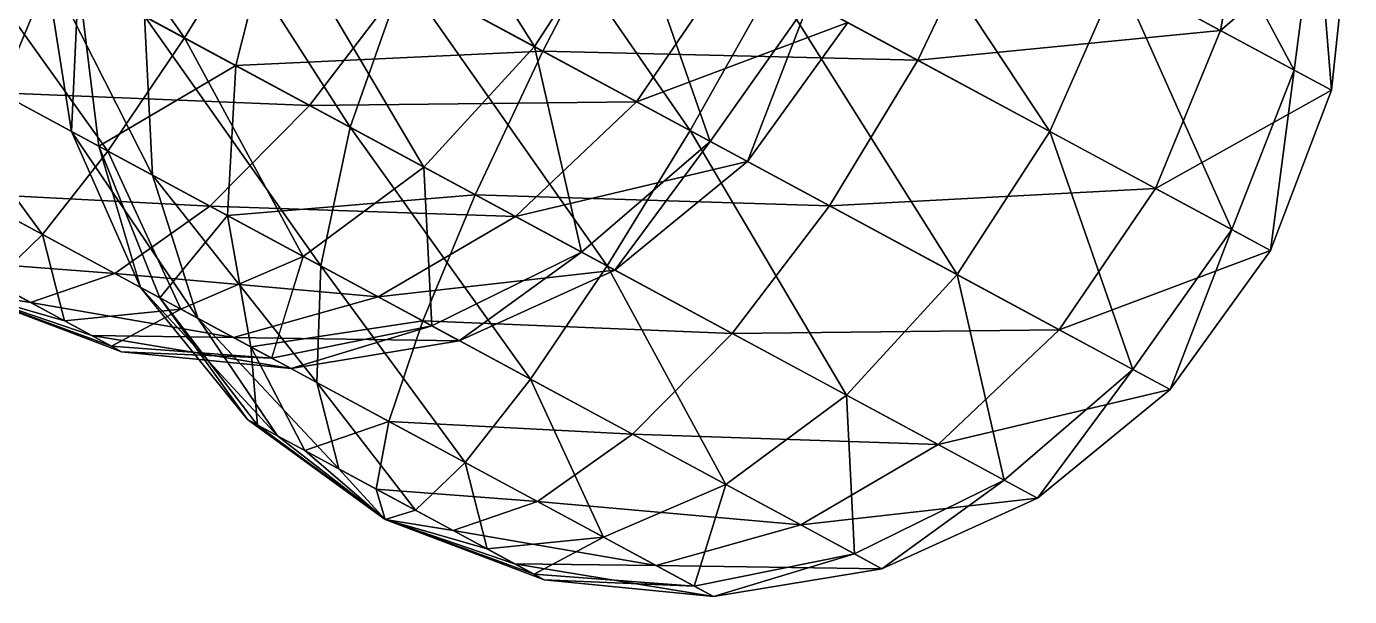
# Model space of a CAD drawing. Header units: metres. Extents: x -386 to 289, y -317 to 299.
# Drawn here: x 50.5 to 110.9, y -176.8 to -150.8 of the extents above; entities that cross this region are included whole.
import ezdxf

# ---------------------------------------------------------------- set-up
doc = ezdxf.new("R2010")
doc.units = ezdxf.units.M

msp = doc.modelspace()

# ---------------------------------------------------------------- linework, layer by layer
for points in [[(48.383385, -138.08025, -329.4103), (45.953754, -144.99078, -332.1807), (57.690155, -151.3234, -330.44275), (57.690254, -151.32329, -330.44266)], [(48.383385, -138.08025, -329.4103), (57.690155, -151.3234, -330.44275), (61.47364, -145.14337, -327.4719), (61.47374, -145.14326, -327.4718)], [(65.27929, -138.37404, -326.4586), (61.47364, -145.14337, -327.4719), (73.6631, -151.72046, -333.2303), (73.6632, -151.72035, -333.2302)], [(65.27929, -138.37404, -326.4586), (73.6631, -151.72046, -333.2303), (77.89875, -145.18314, -332.4201), (77.89885, -145.18303, -332.42)], [(102.16509, -141.23232, -503.88818), (100.33768, -148.46779, -501.51288), (108.36018, -152.79651, -513.4251), (108.36028, -152.7964, -513.425)], [(102.16509, -141.23232, -503.88818), (108.36018, -152.79651, -513.4251), (109.35788, -145.11334, -514.56836), (109.35798, -145.11324, -514.56824)], [(71.027725, -141.47574, -496.748), (67.683846, -148.49422, -497.6929), (80.7741, -155.55734, -495.7545), (80.7742, -155.55724, -495.7544)], [(71.027725, -141.47574, -496.748), (80.7741, -155.55734, -495.7545), (84.57975, -148.78801, -494.74118), (84.57985, -148.7879, -494.7411)], [(88.14822, -141.89072, -495.7545), (84.57975, -148.78801, -494.74118), (97.19921, -155.5971, -500.7027), (97.19931, -155.597, -500.7026)], [(88.14822, -141.89072, -495.7545), (97.19921, -155.5971, -500.7027), (100.33768, -148.46779, -501.51288), (100.337776, -148.46768, -501.5128)], [(57.200317, -142.83762, -506.80875), (55.854942, -150.33318, -508.63632), (65.25422, -155.40475, -500.4633), (65.25432, -155.40465, -500.4632)], [(57.200317, -142.83762, -506.80875), (65.25422, -155.40475, -500.4633), (67.683846, -148.49422, -497.6929), (67.683945, -148.49411, -497.6928)], [(106.34376, -143.48701, -540.32245), (104.99838, -150.98257, -542.15), (94.514854, -145.32597, -551.2658), (94.51495, -145.32587, -551.2657)], [(110.887375, -145.93861, -527.90424), (104.99838, -150.98257, -542.15), (106.34376, -143.48701, -540.32245), (106.34386, -143.48691, -540.3223)], [(45.953754, -144.99078, -332.1807), (44.603943, -151.32242, -336.5877), (54.186676, -156.49298, -335.1687), (54.186775, -156.49287, -335.1686)], [(45.953754, -144.99078, -332.1807), (54.186676, -156.49298, -335.1687), (57.690155, -151.3234, -330.44275), (57.690254, -151.32329, -330.44266)], [(61.861023, -145.3524, -547.44586), (60.033615, -152.58786, -545.07056), (52.840828, -148.70685, -534.3904), (52.840927, -148.70674, -534.39026)], [(61.47364, -145.14337, -327.4719), (57.690155, -151.3234, -330.44275), (68.618935, -157.22025, -335.6056), (68.61903, -157.22014, -335.6055)], [(74.05049, -151.92947, -553.2043), (60.033615, -152.58786, -545.07056), (61.861023, -145.3524, -547.44586), (61.861122, -145.3523, -547.44574)], [(61.47364, -145.14337, -327.4719), (68.618935, -157.22025, -335.6056), (73.6631, -151.72046, -333.2303), (73.6632, -151.72035, -333.2302)], [(77.61896, -145.03218, -554.2176), (74.05049, -151.92947, -553.2043), (61.861023, -145.3524, -547.44586), (61.861122, -145.3523, -547.44574)], [(61.861023, -145.3524, -547.44586), (61.861023, -145.3524, -547.44586), (74.05049, -151.92947, -553.2043), (74.05059, -151.92937, -553.20416)], [(77.89875, -145.18314, -332.4201), (73.6631, -151.72046, -333.2303), (81.685616, -156.04916, -345.14252), (81.685715, -156.04906, -345.14243)], [(91.17098, -152.34445, -552.21075), (74.05049, -151.92947, -553.2043), (77.61896, -145.03218, -554.2176), (77.61906, -145.03207, -554.21747)], [(94.514854, -145.32597, -551.2658), (91.17098, -152.34445, -552.21075), (77.61896, -145.03218, -554.2176), (77.61906, -145.03207, -554.21747)], [(77.89875, -145.18314, -332.4201), (81.685616, -156.04916, -345.14252), (86.20427, -149.66455, -344.75256), (86.20437, -149.66444, -344.75247)], [(104.99838, -150.98257, -542.15), (91.17098, -152.34445, -552.21075), (94.514854, -145.32597, -551.2658), (94.51495, -145.32587, -551.2657)], [(109.35788, -145.11334, -514.56836), (108.36018, -152.79651, -513.4251), (110.066124, -153.71698, -528.2993), (110.06622, -153.71687, -528.2992)], [(109.35788, -145.11334, -514.56836), (110.066124, -153.71698, -528.2993), (110.887375, -145.93861, -527.90424), (110.887474, -145.9385, -527.9041)], [(110.887375, -145.93861, -527.90424), (110.066124, -153.71698, -528.2993), (104.99838, -150.98257, -542.15), (104.99848, -150.98247, -542.1499)], [(52.840828, -148.70685, -534.3904), (52.52008, -155.59373, -521.683), (51.311325, -147.88158, -521.0545), (51.311424, -147.88147, -521.0544)], [(51.311325, -147.88158, -521.0545), (52.52008, -155.59373, -521.683), (56.22993, -157.59546, -511.54358), (56.23003, -157.59535, -511.5435)], [(51.311325, -147.88158, -521.0545), (56.22993, -157.59546, -511.54358), (55.854942, -150.33318, -508.63632), (55.85504, -150.33307, -508.63623)], [(82.72386, -147.78664, -374.49075), (78.32381, -154.23523, -373.8674), (67.84028, -148.57863, -382.98325), (67.84038, -148.57852, -382.98315)], [(87.97038, -150.6175, -360.1515), (78.32381, -154.23523, -373.8674), (82.72386, -147.78664, -374.49075), (82.72396, -147.78653, -374.49066)], [(51.66193, -148.07074, -381.9508), (49.26465, -153.83719, -377.22485), (40.34134, -149.02243, -373.00943), (40.34144, -149.02232, -373.00934)], [(63.39833, -154.40337, -380.21286), (49.26465, -153.83719, -377.22485), (51.66193, -148.07074, -381.9508), (51.66203, -148.07063, -381.9507)], [(67.84028, -148.57863, -382.98325), (63.39833, -154.40337, -380.21286), (51.66193, -148.07074, -381.9508), (51.66203, -148.07063, -381.9507)], [(78.32381, -154.23523, -373.8674), (63.39833, -154.40337, -380.21286), (67.84028, -148.57863, -382.98325), (67.84038, -148.57852, -382.98315)], [(67.683846, -148.49422, -497.6929), (65.25422, -155.40475, -500.4633), (76.990616, -161.73737, -498.72534), (76.990715, -161.73726, -498.72525)], [(67.683846, -148.49422, -497.6929), (76.990616, -161.73737, -498.72534), (80.7741, -155.55734, -495.7545), (80.7742, -155.55724, -495.7544)], [(100.33768, -148.46779, -501.51288), (97.19921, -155.5971, -500.7027), (105.50473, -160.07852, -513.03516), (105.50483, -160.07841, -513.03503)], [(100.33768, -148.46779, -501.51288), (105.50473, -160.07852, -513.03516), (108.36018, -152.79651, -513.4251), (108.36028, -152.7964, -513.425)], [(52.840828, -148.70685, -534.3904), (53.768913, -156.26756, -532.57166), (52.52008, -155.59373, -521.683), (52.52018, -155.59363, -521.68286)], [(60.033615, -152.58786, -545.07056), (53.768913, -156.26756, -532.57166), (52.840828, -148.70685, -534.3904), (52.840927, -148.70674, -534.39026)], [(84.57975, -148.78801, -494.74118), (80.7741, -155.55734, -495.7545), (92.96356, -162.13443, -501.51288), (92.96366, -162.13432, -501.5128)], [(84.57975, -148.78801, -494.74118), (92.96356, -162.13443, -501.51288), (97.19921, -155.5971, -500.7027), (97.19931, -155.597, -500.7026)], [(86.20427, -149.66455, -344.75256), (81.685616, -156.04916, -345.14252), (83.39155, -156.96964, -360.01675), (83.39165, -156.96953, -360.01666)], [(86.20427, -149.66455, -344.75256), (83.39155, -156.96964, -360.01675), (87.97038, -150.6175, -360.1515), (87.97048, -150.61739, -360.1514)], [(55.854942, -150.33318, -508.63632), (56.22993, -157.59546, -511.54358), (63.904404, -161.73639, -504.8703), (63.904503, -161.73628, -504.8702)], [(55.854942, -150.33318, -508.63632), (63.904404, -161.73639, -504.8703), (65.25422, -155.40475, -500.4633), (65.25432, -155.40465, -500.4632)], [(87.97038, -150.6175, -360.1515), (83.39155, -156.96964, -360.01675), (78.32381, -154.23523, -373.8674), (78.323906, -154.23512, -373.8673)], [(104.99838, -150.98257, -542.15), (102.02432, -158.2006, -542.7734), (91.17098, -152.34445, -552.21075), (91.17108, -152.34435, -552.21063)], [(110.066124, -153.71698, -528.2993), (102.02432, -158.2006, -542.7734), (104.99838, -150.98257, -542.15), (104.99848, -150.98247, -542.1499)], [(44.603943, -151.32242, -336.5877), (44.42594, -156.64366, -342.3311), (51.201958, -160.2998, -341.32767), (51.202057, -160.2997, -341.32758)], [(44.603943, -151.32242, -336.5877), (51.201958, -160.2998, -341.32767), (54.186676, -156.49298, -335.1687), (54.186775, -156.49287, -335.1686)], [(57.690155, -151.3234, -330.44275), (54.186676, -156.49298, -335.1687), (63.109985, -161.30774, -339.38412), (63.110085, -161.30763, -339.38403)], [(57.690155, -151.3234, -330.44275), (63.109985, -161.30774, -339.38412), (68.618935, -157.22025, -335.6056), (68.61903, -157.22014, -335.6055)], [(74.05049, -151.92947, -553.2043), (70.962395, -158.48471, -550.2334), (60.033615, -152.58786, -545.07056), (60.033714, -152.58775, -545.07043)], [(73.6631, -151.72046, -333.2303), (68.618935, -157.22025, -335.6056), (75.81172, -161.10127, -346.2858), (75.81182, -161.10117, -346.2857)], [(87.14074, -158.9926, -551.2658), (70.962395, -158.48471, -550.2334), (74.05049, -151.92947, -553.2043), (74.05059, -151.92937, -553.20416)], [(73.6631, -151.72046, -333.2303), (75.81172, -161.10127, -346.2858), (81.685616, -156.04916, -345.14252), (81.685715, -156.04906, -345.14243)], [(91.17098, -152.34445, -552.21075), (87.14074, -158.9926, -551.2658), (74.05049, -151.92947, -553.2043), (74.05059, -151.92937, -553.20416)], [(60.033615, -152.58786, -545.07056), (59.6418, -159.4364, -541.292), (53.768913, -156.26756, -532.57166), (53.769012, -156.26746, -532.57153)], [(70.962395, -158.48471, -550.2334), (59.6418, -159.4364, -541.292), (60.033615, -152.58786, -545.07056), (60.033714, -152.58775, -545.07043)], [(60.033615, -152.58786, -545.07056), (60.033615, -152.58786, -545.07056), (70.962395, -158.48471, -550.2334), (70.962494, -158.4846, -550.2333)], [(102.02432, -158.2006, -542.7734), (87.14074, -158.9926, -551.2658), (91.17098, -152.34445, -552.21075), (91.17108, -152.34435, -552.21063)], [(108.36018, -152.79651, -513.4251), (105.50473, -160.07852, -513.03516), (107.27084, -161.03146, -528.4341), (107.27094, -161.03136, -528.43396)], [(108.36018, -152.79651, -513.4251), (107.27084, -161.03146, -528.4341), (110.066124, -153.71698, -528.2993), (110.06622, -153.71687, -528.2992)], [(58.84738, -159.00775, -375.80582), (47.721558, -158.42188, -371.0659), (49.26465, -153.83719, -377.22485), (49.264748, -153.83708, -377.22476)], [(63.39833, -154.40337, -380.21286), (58.84738, -159.00775, -375.80582), (49.26465, -153.83719, -377.22485), (49.264748, -153.83708, -377.22476)], [(110.066124, -153.71698, -528.2993), (107.27084, -161.03146, -528.4341), (102.02432, -158.2006, -542.7734), (102.02442, -158.2005, -542.77325)], [(72.79761, -159.47495, -372.03983), (58.84738, -159.00775, -375.80582), (63.39833, -154.40337, -380.21286), (63.39843, -154.40326, -380.21277)], [(78.32381, -154.23523, -373.8674), (72.79761, -159.47495, -372.03983), (63.39833, -154.40337, -380.21286), (63.39843, -154.40326, -380.21277)], [(83.39155, -156.96964, -360.01675), (72.79761, -159.47495, -372.03983), (78.32381, -154.23523, -373.8674), (78.323906, -154.23512, -373.8673)], [(53.768913, -156.26756, -532.57166), (55.67647, -162.71413, -522.502), (52.52008, -155.59373, -521.683), (52.52018, -155.59363, -521.68286)], [(52.52008, -155.59373, -521.683), (55.67647, -162.71413, -522.502), (58.29973, -164.12955, -515.3324), (58.299828, -164.12944, -515.3323)], [(52.52008, -155.59373, -521.683), (58.29973, -164.12955, -515.3324), (56.22993, -157.59546, -511.54358), (56.23003, -157.59535, -511.5435)], [(65.25422, -155.40475, -500.4633), (63.904404, -161.73639, -504.8703), (73.48714, -166.90695, -503.4513), (73.487236, -166.90685, -503.4512)], [(65.25422, -155.40475, -500.4633), (73.48714, -166.90695, -503.4513), (76.990616, -161.73737, -498.72534), (76.990715, -161.73726, -498.72525)], [(80.7741, -155.55734, -495.7545), (76.990616, -161.73737, -498.72534), (87.919395, -167.63422, -503.88818), (87.919495, -167.63411, -503.8881)], [(80.7741, -155.55734, -495.7545), (87.919395, -167.63422, -503.88818), (92.96356, -162.13443, -501.51288), (92.96366, -162.13432, -501.5128)], [(97.19921, -155.5971, -500.7027), (92.96356, -162.13443, -501.51288), (100.98608, -166.46313, -513.4251), (100.986176, -166.46303, -513.425)], [(97.19921, -155.5971, -500.7027), (100.98608, -166.46313, -513.4251), (105.50473, -160.07852, -513.03516), (105.50483, -160.07841, -513.03503)], [(59.6418, -159.4364, -541.292), (56.55953, -163.1906, -530.2015), (53.768913, -156.26756, -532.57166), (53.769012, -156.26746, -532.57153)], [(53.768913, -156.26756, -532.57166), (56.55953, -163.1906, -530.2015), (55.67647, -162.71413, -522.502), (55.67657, -162.71402, -522.5019)], [(81.685616, -156.04916, -345.14252), (75.81172, -161.10127, -346.2858), (77.34122, -161.92654, -359.62167), (77.34132, -161.92644, -359.62158)], [(81.685616, -156.04916, -345.14252), (77.34122, -161.92654, -359.62167), (83.39155, -156.96964, -360.01675), (83.39165, -156.96953, -360.01666)], [(44.42594, -156.64366, -342.3311), (48.9394, -162.48444, -348.49997), (51.201958, -160.2998, -341.32767), (51.202057, -160.2997, -341.32758)], [(54.186676, -156.49298, -335.1687), (51.201958, -160.2998, -341.32767), (57.51169, -163.70435, -344.30844), (57.511787, -163.70424, -344.30835)], [(54.186676, -156.49298, -335.1687), (57.51169, -163.70435, -344.30844), (63.109985, -161.30774, -339.38412), (63.110085, -161.30763, -339.38403)], [(83.39155, -156.96964, -360.01675), (77.34122, -161.92654, -359.62167), (72.79761, -159.47495, -372.03983), (72.79771, -159.47484, -372.03973)], [(56.22993, -157.59546, -511.54358), (58.29973, -164.12955, -515.3324), (63.726402, -167.05763, -510.61368), (63.7265, -167.05753, -510.6136)], [(56.22993, -157.59546, -511.54358), (63.726402, -167.05763, -510.61368), (63.904404, -161.73639, -504.8703), (63.904503, -161.73628, -504.8702)], [(68.618935, -157.22025, -335.6056), (63.109985, -161.30774, -339.38412), (68.982864, -164.47656, -348.1045), (68.98296, -164.47646, -348.1044)], [(68.618935, -157.22025, -335.6056), (68.982864, -164.47656, -348.1045), (75.81172, -161.10127, -346.2858), (75.81182, -161.10117, -346.2857)], [(102.02432, -158.2006, -542.7734), (97.62427, -164.6492, -542.15), (87.14074, -158.9926, -551.2658), (87.14084, -158.9925, -551.2657)], [(107.27084, -161.03146, -528.4341), (97.62427, -164.6492, -542.15), (102.02432, -158.2006, -542.7734), (102.02442, -158.2005, -542.77325)], [(54.49757, -162.07802, -370.06247), (47.137814, -161.51236, -363.8936), (47.721558, -158.42188, -371.0659), (47.721657, -158.42177, -371.0658)], [(58.84738, -159.00775, -375.80582), (54.49757, -162.07802, -370.06247), (47.721558, -158.42188, -371.0659), (47.721657, -158.42177, -371.0658)], [(70.962395, -158.48471, -550.2334), (68.56511, -164.25116, -545.50745), (59.6418, -159.4364, -541.292), (59.6419, -159.4363, -541.2919)], [(82.69879, -164.81734, -548.4955), (68.56511, -164.25116, -545.50745), (70.962395, -158.48471, -550.2334), (70.962494, -158.4846, -550.2333)], [(87.14074, -158.9926, -551.2658), (82.69879, -164.81734, -548.4955), (70.962395, -158.48471, -550.2334), (70.962494, -158.4846, -550.2333)], [(66.52185, -163.14868, -369.13257), (54.49757, -162.07802, -370.06247), (58.84738, -159.00775, -375.80582), (58.84748, -159.00764, -375.80573)], [(59.6418, -159.4364, -541.292), (60.712288, -165.4313, -536.36774), (56.55953, -163.1906, -530.2015), (56.559628, -163.19049, -530.20135)], [(72.79761, -159.47495, -372.03983), (66.52185, -163.14868, -369.13257), (58.84738, -159.00775, -375.80582), (58.84748, -159.00764, -375.80573)], [(68.56511, -164.25116, -545.50745), (60.712288, -165.4313, -536.36774), (59.6418, -159.4364, -541.292), (59.6419, -159.4363, -541.2919)], [(59.6418, -159.4364, -541.292), (59.6418, -159.4364, -541.292), (68.56511, -164.25116, -545.50745), (68.56521, -164.25105, -545.5073)], [(77.34122, -161.92654, -359.62167), (66.52185, -163.14868, -369.13257), (72.79761, -159.47495, -372.03983), (72.79771, -159.47484, -372.03973)], [(97.62427, -164.6492, -542.15), (82.69879, -164.81734, -548.4955), (87.14074, -158.9926, -551.2658), (87.14084, -158.9925, -551.2657)], [(105.50473, -160.07852, -513.03516), (100.98608, -166.46313, -513.4251), (102.69201, -167.3836, -528.2993), (102.69211, -167.3835, -528.2992)], [(105.50473, -160.07852, -513.03516), (102.69201, -167.3836, -528.2993), (107.27084, -161.03146, -528.4341), (107.27094, -161.03136, -528.43396)], [(51.201958, -160.2998, -341.32767), (48.9394, -162.48444, -348.49997), (52.205555, -164.24677, -350.0429), (52.205654, -164.24666, -350.04282)], [(51.201958, -160.2998, -341.32767), (52.205555, -164.24677, -350.0429), (57.51169, -163.70435, -344.30844), (57.511787, -163.70424, -344.30835)], [(63.109985, -161.30774, -339.38412), (57.51169, -163.70435, -344.30844), (61.664444, -165.94505, -350.47467), (61.664543, -165.94495, -350.47458)], [(63.109985, -161.30774, -339.38412), (61.664444, -165.94505, -350.47467), (68.982864, -164.47656, -348.1045), (68.98296, -164.47646, -348.1044)], [(75.81172, -161.10127, -346.2858), (68.982864, -164.47656, -348.1045), (70.2317, -165.1504, -358.9932), (70.2318, -165.1503, -358.9931)], [(75.81172, -161.10127, -346.2858), (70.2317, -165.1504, -358.9932), (77.34122, -161.92654, -359.62167), (77.34132, -161.92644, -359.62158)], [(107.27084, -161.03146, -528.4341), (102.69201, -167.3836, -528.2993), (97.62427, -164.6492, -542.15), (97.62437, -164.6491, -542.1499)], [(50.645332, -163.4049, -363.37418), (47.553192, -162.89803, -356.19678), (47.137814, -161.51236, -363.8936), (47.137913, -161.51225, -363.8935)], [(54.49757, -162.07802, -370.06247), (50.645332, -163.4049, -363.37418), (47.137814, -161.51236, -363.8936), (47.137913, -161.51225, -363.8935)], [(63.904404, -161.73639, -504.8703), (63.726402, -167.05763, -510.61368), (70.50242, -170.71378, -509.61026), (70.50252, -170.71367, -509.61017)], [(63.904404, -161.73639, -504.8703), (70.50242, -170.71378, -509.61026), (73.48714, -166.90695, -503.4513), (73.487236, -166.90685, -503.4512)], [(77.34122, -161.92654, -359.62167), (70.2317, -165.1504, -358.9932), (66.52185, -163.14868, -369.13257), (66.52195, -163.14857, -369.13248)], [(76.990616, -161.73737, -498.72534), (73.48714, -166.90695, -503.4513), (82.410446, -171.72171, -507.66672), (82.410545, -171.7216, -507.66663)], [(76.990616, -161.73737, -498.72534), (82.410446, -171.72171, -507.66672), (87.919395, -167.63422, -503.88818), (87.919495, -167.63411, -503.8881)], [(48.9394, -162.48444, -348.49997), (47.553192, -162.89803, -356.19678), (52.205555, -164.24677, -350.0429), (52.205654, -164.24666, -350.04282)], [(59.924244, -165.00609, -365.34378), (50.645332, -163.4049, -363.37418), (54.49757, -162.07802, -370.06247), (54.49767, -162.07791, -370.06238)], [(66.52185, -163.14868, -369.13257), (59.924244, -165.00609, -365.34378), (54.49757, -162.07802, -370.06247), (54.49767, -162.07791, -370.06238)], [(92.96356, -162.13443, -501.51288), (87.919395, -167.63422, -503.88818), (95.11218, -171.51524, -514.56836), (95.11228, -171.51514, -514.56824)], [(92.96356, -162.13443, -501.51288), (95.11218, -171.51524, -514.56836), (100.98608, -166.46313, -513.4251), (100.986176, -166.46303, -513.425)], [(52.205555, -164.24677, -350.0429), (47.553192, -162.89803, -356.19678), (54.35518, -165.40665, -353.2348), (54.355278, -165.40654, -353.2347)], [(54.35518, -165.40665, -353.2348), (47.553192, -162.89803, -356.19678), (54.812286, -165.65327, -357.22034), (54.812386, -165.65317, -357.22025)], [(54.812286, -165.65327, -357.22034), (47.553192, -162.89803, -356.19678), (53.454388, -164.9206, -360.9316), (53.454487, -164.92049, -360.93152)], [(53.454388, -164.9206, -360.9316), (47.553192, -162.89803, -356.19678), (50.645332, -163.4049, -363.37418), (50.64543, -163.4048, -363.37408)], [(56.55953, -163.1906, -530.2015), (60.565384, -168.75749, -523.4558), (55.67647, -162.71413, -522.502), (55.67657, -162.71402, -522.5019)], [(55.67647, -162.71413, -522.502), (60.565384, -168.75749, -523.4558), (61.923283, -169.49017, -519.74457), (61.92338, -169.49007, -519.74445)], [(55.67647, -162.71413, -522.502), (61.923283, -169.49017, -519.74457), (58.29973, -164.12955, -515.3324), (58.299828, -164.12944, -515.3323)], [(59.924244, -165.00609, -365.34378), (53.454388, -164.9206, -360.9316), (50.645332, -163.4049, -363.37418), (50.64543, -163.4048, -363.37408)], [(57.51169, -163.70435, -344.30844), (52.205555, -164.24677, -350.0429), (54.35518, -165.40665, -353.2348), (54.355278, -165.40654, -353.2347)], [(57.51169, -163.70435, -344.30844), (54.35518, -165.40665, -353.2348), (61.664444, -165.94505, -350.47467), (61.664543, -165.94495, -350.47458)], [(60.712288, -165.4313, -536.36774), (61.02249, -169.00412, -527.44135), (56.55953, -163.1906, -530.2015), (56.559628, -163.19049, -530.20135)], [(56.55953, -163.1906, -530.2015), (61.02249, -169.00412, -527.44135), (60.565384, -168.75749, -523.4558), (60.565483, -168.75739, -523.4557)], [(70.2317, -165.1504, -358.9932), (59.924244, -165.00609, -365.34378), (66.52185, -163.14868, -369.13257), (66.52195, -163.14857, -369.13248)], [(58.29973, -164.12955, -515.3324), (61.923283, -169.49017, -519.74457), (64.73234, -171.00586, -517.30194), (64.73244, -171.00575, -517.3018)], [(58.29973, -164.12955, -515.3324), (64.73234, -171.00586, -517.30194), (63.726402, -167.05763, -510.61368), (63.7265, -167.05753, -510.6136)], [(68.56511, -164.25116, -545.50745), (67.02202, -168.83585, -539.34845), (60.712288, -165.4313, -536.36774), (60.712387, -165.4312, -536.3676)], [(78.14784, -169.42172, -544.08844), (67.02202, -168.83585, -539.34845), (68.56511, -164.25116, -545.50745), (68.56521, -164.25105, -545.5073)], [(82.69879, -164.81734, -548.4955), (78.14784, -169.42172, -544.08844), (68.56511, -164.25116, -545.50745), (68.56521, -164.25105, -545.5073)], [(62.5475, -166.42152, -358.17413), (54.812286, -165.65327, -357.22034), (53.454388, -164.9206, -360.9316), (53.454487, -164.92049, -360.93152)], [(62.5475, -166.42152, -358.17413), (53.454388, -164.9206, -360.9316), (59.924244, -165.00609, -365.34378), (59.924343, -165.00598, -365.3437)], [(68.982864, -164.47656, -348.1045), (61.664444, -165.94505, -350.47467), (62.5475, -166.42152, -358.17413), (62.5476, -166.42142, -358.17404)], [(68.982864, -164.47656, -348.1045), (62.5475, -166.42152, -358.17413), (70.2317, -165.1504, -358.9932), (70.2318, -165.1503, -358.9931)], [(92.09807, -169.88892, -540.32245), (78.14784, -169.42172, -544.08844), (82.69879, -164.81734, -548.4955), (82.69889, -164.81723, -548.49536)], [(97.62427, -164.6492, -542.15), (92.09807, -169.88892, -540.32245), (82.69879, -164.81734, -548.4955), (82.69889, -164.81723, -548.49536)], [(102.69201, -167.3836, -528.2993), (92.09807, -169.88892, -540.32245), (97.62427, -164.6492, -542.15), (97.62437, -164.6491, -542.1499)], [(61.664444, -165.94505, -350.47467), (54.35518, -165.40665, -353.2348), (54.812286, -165.65327, -357.22034), (54.812386, -165.65317, -357.22025)], [(70.2317, -165.1504, -358.9932), (62.5475, -166.42152, -358.17413), (59.924244, -165.00609, -365.34378), (59.924343, -165.00598, -365.3437)], [(67.02202, -168.83585, -539.34845), (63.172115, -170.164, -530.63324), (60.712288, -165.4313, -536.36774), (60.712387, -165.4312, -536.3676)], [(60.712288, -165.4313, -536.36774), (63.172115, -170.164, -530.63324), (61.02249, -169.00412, -527.44135), (61.02259, -169.00401, -527.4412)], [(60.712288, -165.4313, -536.36774), (60.712288, -165.4313, -536.36774), (67.02202, -168.83585, -539.34845), (67.02212, -168.83574, -539.3483)], [(61.664444, -165.94505, -350.47467), (54.812286, -165.65327, -357.22034), (62.5475, -166.42152, -358.17413), (62.5476, -166.42142, -358.17404)], [(100.98608, -166.46313, -513.4251), (95.11218, -171.51524, -514.56836), (96.64168, -172.34052, -527.90424), (96.64178, -172.34041, -527.9041)], [(100.98608, -166.46313, -513.4251), (96.64168, -172.34052, -527.90424), (102.69201, -167.3836, -528.2993), (102.69211, -167.3835, -528.2992)], [(63.726402, -167.05763, -510.61368), (64.73234, -171.00586, -517.30194), (68.23986, -172.8984, -516.78253), (68.23996, -172.8983, -516.7824)], [(63.726402, -167.05763, -510.61368), (68.23986, -172.8984, -516.78253), (70.50242, -170.71378, -509.61026), (70.50252, -170.71367, -509.61017)], [(73.48714, -166.90695, -503.4513), (70.50242, -170.71378, -509.61026), (76.81215, -174.11832, -512.59106), (76.81225, -174.11821, -512.59094)], [(73.48714, -166.90695, -503.4513), (76.81215, -174.11832, -512.59106), (82.410446, -171.72171, -507.66672), (82.410545, -171.7216, -507.66663)], [(87.919395, -167.63422, -503.88818), (82.410446, -171.72171, -507.66672), (88.283325, -174.89053, -516.3871), (88.283424, -174.89043, -516.38696)], [(87.919395, -167.63422, -503.88818), (88.283325, -174.89053, -516.3871), (95.11218, -171.51524, -514.56836), (95.11228, -171.51514, -514.56824)], [(102.69201, -167.3836, -528.2993), (96.64168, -172.34052, -527.90424), (92.09807, -169.88892, -540.32245), (92.09817, -169.88881, -540.3223)], [(61.02249, -169.00412, -527.44135), (66.85365, -173.312, -524.4794), (60.565384, -168.75749, -523.4558), (60.565483, -168.75739, -523.4557)], [(60.565384, -168.75749, -523.4558), (66.85365, -173.312, -524.4794), (61.923283, -169.49017, -519.74457), (61.92338, -169.49007, -519.74445)], [(63.172115, -170.164, -530.63324), (66.85365, -173.312, -524.4794), (61.02249, -169.00412, -527.44135), (61.02259, -169.00401, -527.4412)], [(67.02202, -168.83585, -539.34845), (66.43827, -171.92633, -532.1762), (63.172115, -170.164, -530.63324), (63.172215, -170.1639, -530.6331)], [(73.798035, -172.49199, -538.3451), (66.43827, -171.92633, -532.1762), (67.02202, -168.83585, -539.34845), (67.02212, -168.83574, -539.3483)], [(78.14784, -169.42172, -544.08844), (73.798035, -172.49199, -538.3451), (67.02202, -168.83585, -539.34845), (67.02212, -168.83574, -539.3483)], [(61.923283, -169.49017, -519.74457), (66.85365, -173.312, -524.4794), (64.73234, -171.00586, -517.30194), (64.73244, -171.00575, -517.3018)], [(85.82231, -173.56265, -537.41516), (73.798035, -172.49199, -538.3451), (78.14784, -169.42172, -544.08844), (78.14794, -169.42162, -544.0883)], [(92.09807, -169.88892, -540.32245), (85.82231, -173.56265, -537.41516), (78.14784, -169.42172, -544.08844), (78.14794, -169.42162, -544.0883)], [(66.43827, -171.92633, -532.1762), (66.85365, -173.312, -524.4794), (63.172115, -170.164, -530.63324), (63.172215, -170.1639, -530.6331)], [(96.64168, -172.34052, -527.90424), (85.82231, -173.56265, -537.41516), (92.09807, -169.88892, -540.32245), (92.09817, -169.88881, -540.3223)], [(70.50242, -170.71378, -509.61026), (68.23986, -172.8984, -516.78253), (71.50601, -174.66074, -518.3255), (71.50611, -174.66063, -518.3254)], [(70.50242, -170.71378, -509.61026), (71.50601, -174.66074, -518.3255), (76.81215, -174.11832, -512.59106), (76.81225, -174.11821, -512.59094)], [(64.73234, -171.00586, -517.30194), (66.85365, -173.312, -524.4794), (68.23986, -172.8984, -516.78253), (68.23996, -172.8983, -516.7824)], [(95.11218, -171.51524, -514.56836), (88.283325, -174.89053, -516.3871), (89.53216, -175.56438, -527.27576), (89.53226, -175.56427, -527.27563)], [(95.11218, -171.51524, -514.56836), (89.53216, -175.56438, -527.27576), (96.64168, -172.34052, -527.90424), (96.64178, -172.34041, -527.9041)], [(69.94579, -173.81888, -531.6568), (66.85365, -173.312, -524.4794), (66.43827, -171.92633, -532.1762), (66.43837, -171.92622, -532.1761)], [(73.798035, -172.49199, -538.3451), (69.94579, -173.81888, -531.6568), (66.43827, -171.92633, -532.1762), (66.43837, -171.92622, -532.1761)], [(82.410446, -171.72171, -507.66672), (76.81215, -174.11832, -512.59106), (80.964905, -176.35902, -518.75726), (80.965004, -176.35892, -518.75714)], [(82.410446, -171.72171, -507.66672), (80.964905, -176.35902, -518.75726), (88.283325, -174.89053, -516.3871), (88.283424, -174.89043, -516.38696)], [(79.2247, -175.42006, -533.62634), (69.94579, -173.81888, -531.6568), (73.798035, -172.49199, -538.3451), (73.798134, -172.49188, -538.345)], [(85.82231, -173.56265, -537.41516), (79.2247, -175.42006, -533.62634), (73.798035, -172.49199, -538.3451), (73.798134, -172.49188, -538.345)], [(96.64168, -172.34052, -527.90424), (89.53216, -175.56438, -527.27576), (85.82231, -173.56265, -537.41516), (85.82241, -173.56255, -537.41504)], [(68.23986, -172.8984, -516.78253), (66.85365, -173.312, -524.4794), (71.50601, -174.66074, -518.3255), (71.50611, -174.66063, -518.3254)], [(71.50601, -174.66074, -518.3255), (66.85365, -173.312, -524.4794), (73.65564, -175.82062, -521.5174), (73.65574, -175.82051, -521.5173)], [(73.65564, -175.82062, -521.5174), (66.85365, -173.312, -524.4794), (74.11275, -176.06725, -525.5029), (74.11285, -176.06714, -525.5028)], [(74.11275, -176.06725, -525.5029), (66.85365, -173.312, -524.4794), (72.75485, -175.33456, -529.2142), (72.75495, -175.33446, -529.21405)], [(72.75485, -175.33456, -529.2142), (66.85365, -173.312, -524.4794), (69.94579, -173.81888, -531.6568), (69.94589, -173.81877, -531.6567)], [(79.2247, -175.42006, -533.62634), (72.75485, -175.33456, -529.2142), (69.94579, -173.81888, -531.6568), (69.94589, -173.81877, -531.6567)], [(89.53216, -175.56438, -527.27576), (79.2247, -175.42006, -533.62634), (85.82231, -173.56265, -537.41516), (85.82241, -173.56255, -537.41504)], [(76.81215, -174.11832, -512.59106), (71.50601, -174.66074, -518.3255), (73.65564, -175.82062, -521.5174), (73.65574, -175.82051, -521.5173)], [(76.81215, -174.11832, -512.59106), (73.65564, -175.82062, -521.5174), (80.964905, -176.35902, -518.75726), (80.965004, -176.35892, -518.75714)], [(88.283325, -174.89053, -516.3871), (80.964905, -176.35902, -518.75726), (81.84796, -176.8355, -526.4567), (81.84806, -176.83539, -526.4566)], [(88.283325, -174.89053, -516.3871), (81.84796, -176.8355, -526.4567), (89.53216, -175.56438, -527.27576), (89.53226, -175.56427, -527.27563)], [(81.84796, -176.8355, -526.4567), (74.11275, -176.06725, -525.5029), (72.75485, -175.33456, -529.2142), (72.75495, -175.33446, -529.21405)], [(81.84796, -176.8355, -526.4567), (72.75485, -175.33456, -529.2142), (79.2247, -175.42006, -533.62634), (79.2248, -175.41995, -533.6262)], [(80.964905, -176.35902, -518.75726), (73.65564, -175.82062, -521.5174), (74.11275, -176.06725, -525.5029), (74.11285, -176.06714, -525.5028)], [(89.53216, -175.56438, -527.27576), (81.84796, -176.8355, -526.4567), (79.2247, -175.42006, -533.62634), (79.2248, -175.41995, -533.6262)], [(80.964905, -176.35902, -518.75726), (74.11275, -176.06725, -525.5029), (81.84796, -176.8355, -526.4567), (81.84806, -176.83539, -526.4566)]]:
    msp.add_3dface(points)

doc.saveas('drawing.dxf')
